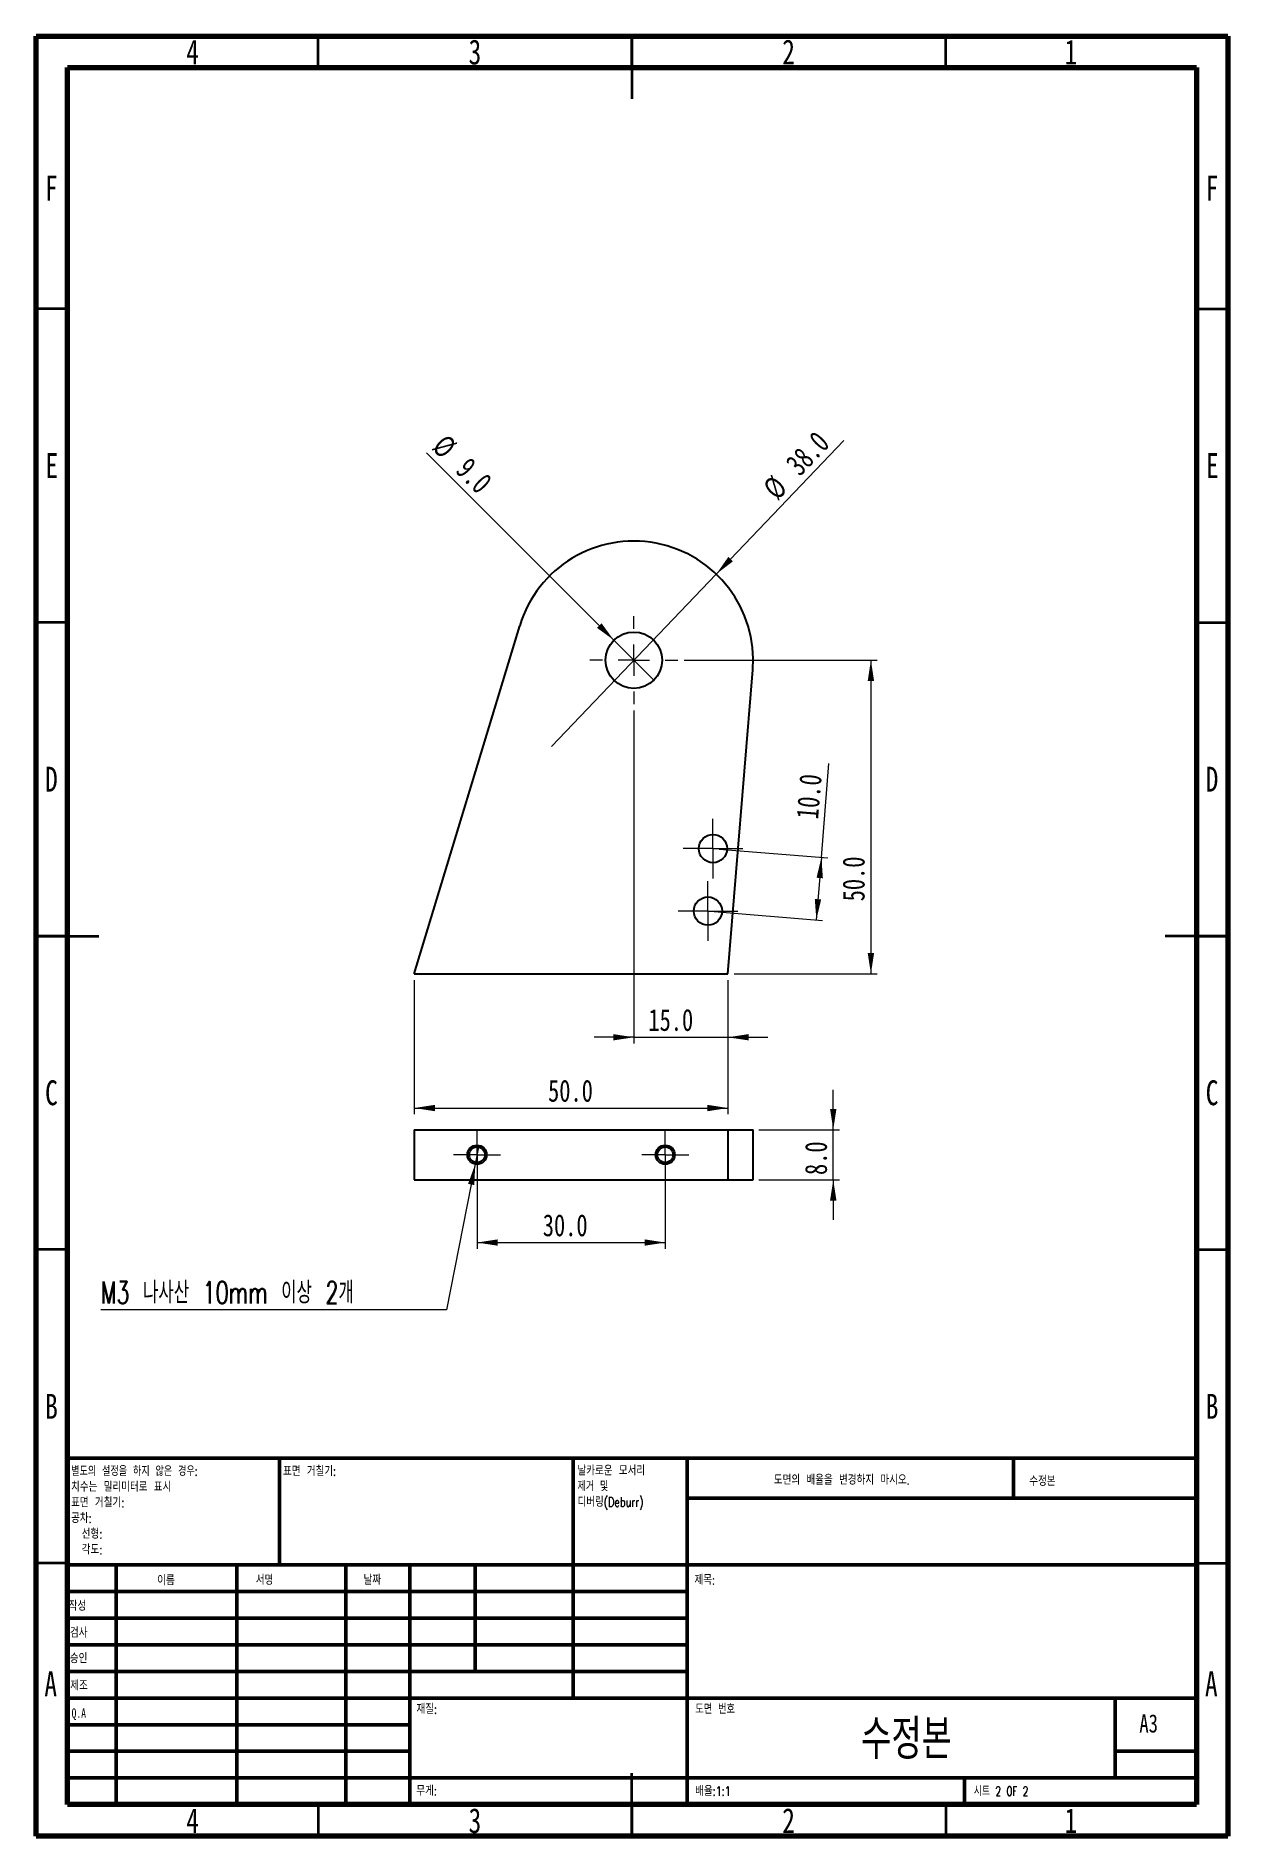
# Paper-space layout '시트2' of a CAD drawing. Header units: millimetres. Extents: x 15 to 205, y 5 to 292.
import ezdxf

# ---------------------------------------------------------------- set-up
doc = ezdxf.new("R2010")
doc.units = ezdxf.units.MM
doc.styles.add('SLDTEXTSTYLE0', font='TXT', dxfattribs={"width": 0.75})
doc.styles.add('SLDTEXTSTYLE1', font='TXT', dxfattribs={"width": 0.75, "bigfont": 'bigfont'})
doc.styles.add('SLDTEXTSTYLE2', font='TXT', dxfattribs={"width": 0.691176, "bigfont": 'bigfont'})
doc.styles.add('SLDTEXTSTYLE3', font='TXT', dxfattribs={"width": 0.6875, "bigfont": 'bigfont'})
doc.styles.add('SLDTEXTSTYLE4', font='TXT', dxfattribs={"width": 0.7, "bigfont": 'bigfont'})
doc.styles.add('SLDTEXTSTYLE5', font='TXT', dxfattribs={"width": 0.666667, "bigfont": 'bigfont'})
doc.dimstyles.new('SLDDIMSTYLE0', dxfattribs={"dimtxt": 3.5, "dimasz": 3.302, "dimexe": 0, "dimexo": 0.0625, "dimgap": 0.875, "dimtad": 1, "dimdec": 1, "dimrnd": 1e-09, "dimzin": 4, "dimdsep": 46, "dimtxsty": 'SLDTEXTSTYLE0', "dimblk1": 'NONE', "dimsah": 1, "dimcen": 0, "dimadec": 0, "dimazin": 1, "dimtfac": 1, "dimtdec": 1, "dimtmove": 0, "dimatfit": 3, "dimldrblk": 'NONE', "dimfxl": 0, "dimfrac": 2, "dimtolj": 1, "dimtzin": 12, "dimarcsym": 0})
doc.dimstyles.new('SLDDIMSTYLE1', dxfattribs={"dimtxt": 3.5, "dimasz": 3.302, "dimexe": 0, "dimexo": 0.0625, "dimgap": 0.875, "dimtad": 1, "dimdec": 1, "dimrnd": 1e-09, "dimzin": 4, "dimdsep": 46, "dimtxsty": 'SLDTEXTSTYLE0', "dimsah": 1, "dimcen": 0.09, "dimadec": 0, "dimazin": 1, "dimtfac": 1, "dimtdec": 1, "dimtofl": 0, "dimtmove": 0, "dimatfit": 3, "dimfxl": 0, "dimfrac": 2, "dimtolj": 1, "dimtzin": 12, "dimarcsym": 0})
doc.dimstyles.new('SLDDIMSTYLE2', dxfattribs={"dimtxt": 3.5, "dimasz": 3.302, "dimexe": 0, "dimexo": 0.0625, "dimgap": 0.875, "dimtad": 1, "dimdec": 1, "dimrnd": 1e-09, "dimzin": 4, "dimdsep": 46, "dimtxsty": 'SLDTEXTSTYLE0', "dimsah": 1, "dimcen": 0.09, "dimadec": 0, "dimazin": 1, "dimtfac": 1, "dimtdec": 1, "dimtmove": 0, "dimatfit": 0, "dimfxl": 0, "dimfrac": 2, "dimtolj": 1, "dimtzin": 12, "dimarcsym": 0})
doc.dimstyles.new('SLDDIMSTYLE4', dxfattribs={"dimtxt": 3.5, "dimasz": 3.302, "dimexe": 0, "dimexo": 0.0625, "dimgap": 0.875, "dimtad": 1, "dimdec": 1, "dimrnd": 1e-09, "dimzin": 4, "dimdsep": 46, "dimtxsty": 'SLDTEXTSTYLE0', "dimblk1": 'NONE', "dimsah": 1, "dimcen": 0, "dimadec": 0, "dimazin": 1, "dimtfac": 1, "dimtdec": 1, "dimtmove": 0, "dimatfit": 3, "dimldrblk": 'NONE', "dimfxl": 0, "dimfrac": 2, "dimtolj": 1, "dimtzin": 12, "dimarcsym": 0})

# ---------------------------------------------------------------- blocks, each defined once
blk = doc.blocks.new('SW_NOTE_0_2')
at = {"color": 0, "linetype": 'Continuous', "lineweight": 0, "char_height": 1.5, "attachment_point": 1}
for s, insert, style in [('별도의 설정을 하지 않은 경우:', (0, 1.93), 'SLDTEXTSTYLE2'), ('치수는 밀리미터로 표시', (0, -0.57), 'SLDTEXTSTYLE1'), ('표면 거칠기:', (0, -3.07), 'SLDTEXTSTYLE1'), ('공차:', (0, -5.57), 'SLDTEXTSTYLE1'), ('선형:', (1.69, -8.07), 'SLDTEXTSTYLE1'), ('각도:', (1.69, -10.57), 'SLDTEXTSTYLE1')]:
    blk.add_mtext(s, dxfattribs=dict(at, insert=insert, style=style))
blk = doc.blocks.new('SW_NOTE_0_3')
at = {"color": 0, "linetype": 'Continuous', "lineweight": 0, "char_height": 1.5, "attachment_point": 1}
for s, insert, style in [('날카로운 모서리', (0, 1.93), 'SLDTEXTSTYLE1'), ('제거 및', (0, -0.57), 'SLDTEXTSTYLE3'), ('디버링(Deburr)', (0, -3.07), 'SLDTEXTSTYLE1')]:
    blk.add_mtext(s, dxfattribs=dict(at, insert=insert, style=style))
blk = doc.blocks.new('_D_8')
at = {"color": 7, "linetype": 'Continuous', "lineweight": 0}
for q in [(143.78, 227.48), (97.17, 178.74)]:
    blk.add_line((123.44, 206.21), q, dxfattribs=at)
at = {"color": 7, "linetype": 'Continuous', "lineweight": 18}
blk.add_solid([(123.44, 206.21), (126.09, 208.24), (125.35, 208.94)], dxfattribs=at)
at = {"color": 7, "linetype": 'Continuous', "lineweight": 18, "char_height": 3.5, "attachment_point": 1, "rotation": 46.279, "style": 'SLDTEXTSTYLE0'}
for s, insert in [('38.0', (134.23, 224.09)), ('%%c', (130.62, 220.24))]:
    blk.add_mtext(s, dxfattribs=dict(at, insert=insert))
blk = doc.blocks.new('_None')
blk = doc.blocks.new('_D_9')
at = {"color": 7, "linetype": 'Continuous', "lineweight": 0}
for p, q in [((75.3, 141.47), (75.3, 120.07)), ((125.3, 141.47), (125.3, 120.07)), ((75.3, 121.07), (125.3, 121.07))]:
    blk.add_line(p, q, dxfattribs=at)
at = {"color": 7, "linetype": 'Continuous', "lineweight": 18}
for points in [[(75.3, 121.07), (78.61, 120.56), (78.61, 121.58)], [(125.3, 121.07), (122, 121.58), (122, 120.56)]]:
    blk.add_solid(points, dxfattribs=at)
at = {"color": 7, "linetype": 'Continuous', "lineweight": 18, "insert": (96.62, 125.58), "char_height": 3.5, "attachment_point": 1, "style": 'SLDTEXTSTYLE0'}
blk.add_mtext('50.0', dxfattribs=at)
blk = doc.blocks.new('_D_10')
at = {"color": 7, "linetype": 'Continuous', "lineweight": 0}
for p, q in [((118.3, 192.47), (149.08, 192.47)), ((148.08, 192.47), (148.08, 142.47)), ((126.3, 142.47), (149.08, 142.47))]:
    blk.add_line(p, q, dxfattribs=at)
at = {"color": 7, "linetype": 'Continuous', "lineweight": 18}
for points in [[(148.08, 192.47), (147.57, 189.17), (148.59, 189.17)], [(148.08, 142.47), (148.59, 145.78), (147.57, 145.78)]]:
    blk.add_solid(points, dxfattribs=at)
at = {"color": 7, "linetype": 'Continuous', "lineweight": 18, "insert": (143.57, 154.03), "char_height": 3.5, "attachment_point": 1, "rotation": 90, "style": 'SLDTEXTSTYLE0'}
blk.add_mtext('50.0', dxfattribs=at)
blk = doc.blocks.new('_D_11')
at = {"color": 7, "linetype": 'Continuous', "lineweight": 0}
for p, q in [((110.3, 184.47), (110.3, 131.35)), ((125.3, 141.47), (125.3, 131.35)), ((110.3, 132.35), (103.95, 132.35)), ((110.3, 132.35), (125.3, 132.35)), ((125.3, 132.35), (131.65, 132.35))]:
    blk.add_line(p, q, dxfattribs=at)
at = {"color": 7, "linetype": 'Continuous', "lineweight": 18}
for points in [[(110.3, 132.35), (107, 132.86), (107, 131.85)], [(125.3, 132.35), (128.61, 131.85), (128.61, 132.86)]]:
    blk.add_solid(points, dxfattribs=at)
at = {"color": 7, "linetype": 'Continuous', "lineweight": 18, "insert": (112.61, 136.87), "char_height": 3.5, "attachment_point": 1, "style": 'SLDTEXTSTYLE0'}
blk.add_mtext('15.0', dxfattribs=at)
blk = doc.blocks.new('_D_12')
at = {"color": 7, "linetype": 'Continuous', "lineweight": 0}
for p, q in [((140.19, 161.04), (141.4, 175.98)), ((123.91, 162.36), (141.19, 160.96)), ((140.19, 161.04), (139.38, 151.07)), ((123.1, 152.39), (140.38, 150.99))]:
    blk.add_line(p, q, dxfattribs=at)
at = {"color": 7, "linetype": 'Continuous', "lineweight": 18}
for points in [[(140.19, 161.04), (139.42, 157.79), (140.43, 157.71)], [(139.38, 151.07), (140.15, 154.32), (139.14, 154.4)]]:
    blk.add_solid(points, dxfattribs=at)
at = {"color": 7, "linetype": 'Continuous', "lineweight": 18, "insert": (136.17, 167.32), "char_height": 3.5, "attachment_point": 1, "rotation": 85.3548, "style": 'SLDTEXTSTYLE0'}
blk.add_mtext('10.0', dxfattribs=at)
blk = doc.blocks.new('_D_13')
at = {"color": 7, "linetype": 'Continuous', "lineweight": 0}
for q in [(77.22, 225.56), (113.49, 189.29)]:
    blk.add_line((107.12, 195.66), q, dxfattribs=at)
at = {"color": 7, "linetype": 'Continuous', "lineweight": 18}
blk.add_solid([(107.12, 195.66), (105.15, 198.35), (104.43, 197.63)], dxfattribs=at)
at = {"color": 7, "linetype": 'Continuous', "lineweight": 18, "char_height": 3.5, "attachment_point": 1, "rotation": 315, "style": 'SLDTEXTSTYLE0'}
for s, insert in [('%%c', (80.41, 228.74)), ('9.0', (84.18, 225.05))]:
    blk.add_mtext(s, dxfattribs=dict(at, insert=insert))
blk = doc.blocks.new('SW_CENTERMARKSYMBOL_5')
at = {"color": 0, "linetype": 'Continuous', "lineweight": 18}
for p, q in [((0, 5), (0, 7)), ((-5, 0), (-7, 0)), ((0, 0), (-2.5, 0)), ((0, 0), (0, 2.5)), ((0, 0), (0, -2.5)), ((0, 0), (2.5, 0)), ((5, 0), (7, 0)), ((0, -5), (0, -7))]:
    blk.add_line(p, q, dxfattribs=at)
blk = doc.blocks.new('SW_CENTERMARKSYMBOL_6')
at = {"color": 0, "linetype": 'Continuous', "lineweight": 18}
for p, q in [((0, 2.5), (0, 4.75)), ((-2.5, 0), (-4.75, 0)), ((0, 0), (-2.5, 0)), ((0, 0), (0, 2.5)), ((0, 0), (0, -2.5)), ((0, 0), (2.5, 0)), ((2.5, 0), (4.75, 0)), ((0, -2.5), (0, -4.75))]:
    blk.add_line(p, q, dxfattribs=at)
blk = doc.blocks.new('SW_CENTERMARKSYMBOL_7')
at = {"color": 0, "linetype": 'Continuous', "lineweight": 18}
for p, q in [((0, 2.5), (0, 4.75)), ((-2.5, 0), (-4.75, 0)), ((0, 0), (-2.5, 0)), ((0, 0), (0, 2.5)), ((0, 0), (0, -2.5)), ((0, 0), (2.5, 0)), ((2.5, 0), (4.75, 0)), ((0, -2.5), (0, -4.75))]:
    blk.add_line(p, q, dxfattribs=at)
blk = doc.blocks.new('_D_14')
at = {"color": 7, "linetype": 'Continuous', "lineweight": 0}
for p, q in [((142.08, 117.62), (142.08, 123.97)), ((130.24, 117.62), (143.08, 117.62)), ((142.08, 109.62), (142.08, 117.62)), ((130.24, 109.62), (143.08, 109.62)), ((142.08, 109.62), (142.08, 103.27))]:
    blk.add_line(p, q, dxfattribs=at)
at = {"color": 7, "linetype": 'Continuous', "lineweight": 18}
for points in [[(142.08, 117.62), (142.59, 120.93), (141.57, 120.93)], [(142.08, 109.62), (141.57, 106.32), (142.59, 106.32)]]:
    blk.add_solid(points, dxfattribs=at)
at = {"color": 7, "linetype": 'Continuous', "lineweight": 18, "insert": (137.57, 110.39), "char_height": 3.5, "attachment_point": 1, "rotation": 90, "style": 'SLDTEXTSTYLE0'}
blk.add_mtext('8.0', dxfattribs=at)
blk = doc.blocks.new('_D_15')
at = {"color": 7, "linetype": 'Continuous', "lineweight": 0}
for p, q in [((85.3, 112.62), (85.3, 98.62)), ((115.3, 112.62), (115.3, 98.62)), ((85.3, 99.62), (115.3, 99.62))]:
    blk.add_line(p, q, dxfattribs=at)
at = {"color": 7, "linetype": 'Continuous', "lineweight": 18}
for points in [[(85.3, 99.62), (88.61, 99.12), (88.61, 100.13)], [(115.3, 99.62), (112, 100.13), (112, 99.12)]]:
    blk.add_solid(points, dxfattribs=at)
at = {"color": 7, "linetype": 'Continuous', "lineweight": 18, "insert": (95.78, 104.13), "char_height": 3.5, "attachment_point": 1, "style": 'SLDTEXTSTYLE0'}
blk.add_mtext('30.0', dxfattribs=at)
blk = doc.blocks.new('SW_RADIAL_DIMENSION_1')
at = {"color": 0, "linetype": 'Continuous', "lineweight": 0}
for p, q in [((60.26, 26.23), (59.67, 23.23)), ((59.67, 23.23), (55.11, 0)), ((55.11, 0), (0, 0))]:
    blk.add_line(p, q, dxfattribs=at)
at = {"color": 0, "linetype": 'Continuous', "lineweight": 18}
blk.add_solid([(59.67, 23.23), (58.53, 20.09), (59.53, 19.89)], dxfattribs=at)
at = {"color": 0, "linetype": 'Continuous', "lineweight": 18, "insert": (0, 4.51), "char_height": 3.5, "attachment_point": 1, "style": 'SLDTEXTSTYLE2'}
blk.add_mtext('M3 나사산 10mm 이상 2개', dxfattribs=at)
blk = doc.blocks.new('SW_CENTERMARKSYMBOL_8')
at = {"color": 0, "linetype": 'Continuous', "lineweight": 18}
for p, q in [((0, 2.5), (0, 3.75)), ((-2.5, 0), (-3.75, 0)), ((0, 0), (-2.5, 0)), ((0, 0), (0, 2.5)), ((0, 0), (0, -2.5)), ((0, 0), (2.5, 0)), ((2.5, 0), (3.75, 0)), ((0, -2.5), (0, -3.75))]:
    blk.add_line(p, q, dxfattribs=at)
blk = doc.blocks.new('SW_CENTERMARKSYMBOL_9')
at = {"color": 0, "linetype": 'Continuous', "lineweight": 18}
for p, q in [((0, 2.5), (0, 3.75)), ((-2.5, 0), (-3.75, 0)), ((0, 0), (-2.5, 0)), ((0, 0), (0, 2.5)), ((0, 0), (0, -2.5)), ((0, 0), (2.5, 0)), ((2.5, 0), (3.75, 0)), ((0, -2.5), (0, -3.75))]:
    blk.add_line(p, q, dxfattribs=at)

psp = doc.layouts.new('시트2')

# ---------------------------------------------------------------- linework, layer by layer
at = {"color": 7, "linetype": 'Continuous', "lineweight": 70}
for p, q in [((15, 5), (15, 292)), ((15, 292), (205, 292)), ((205, 292), (205, 5)), ((20, 10), (20, 287)), ((20, 287), (200, 287)), ((200, 287), (200, 10)), ((200, 10), (20, 10)), ((205, 5), (15, 5))]:
    psp.add_line(p, q, dxfattribs=at)
at = {"color": 7, "linetype": 'Continuous', "lineweight": 35}
for p, q in [((60, 287), (60, 292)), ((110, 292), (110, 282)), ((110, 287), (110, 292)), ((160, 287), (160, 292)), ((20, 248.5), (15, 248.5)), ((200, 248.5), (205, 248.5)), ((20, 198.5), (15, 198.5)), ((200, 198.5), (205, 198.5)), ((15, 148.5), (25, 148.5)), ((20, 148.5), (15, 148.5)), ((205, 148.5), (195, 148.5)), ((200, 148.5), (205, 148.5)), ((20, 98.5), (15, 98.5)), ((200, 98.5), (205, 98.5)), ((20, 48.5), (15, 48.5)), ((200, 48.5), (205, 48.5)), ((110, 5), (110, 15)), ((60, 10), (60, 5)), ((110, 10), (110, 5)), ((160, 10), (160, 5))]:
    psp.add_line(p, q, dxfattribs=at)
at = {"color": 7, "linetype": 'Continuous', "lineweight": 25}
for p, q in [((75.3, 142.47), (92.12, 197.98)), ((125.3, 142.47), (129.24, 190.94)), ((75.3, 142.47), (125.3, 142.47)), ((75.3, 117.62), (75.3, 109.62)), ((75.3, 117.62), (125.3, 117.62)), ((125.3, 117.62), (125.3, 109.62)), ((125.3, 117.62), (129.24, 117.62)), ((129.24, 117.62), (129.24, 109.62)), ((129.24, 117.62), (129.3, 117.62)), ((129.3, 109.62), (129.3, 117.62)), ((75.3, 109.62), (125.3, 109.62)), ((125.3, 109.62), (129.24, 109.62)), ((129.24, 109.62), (129.3, 109.62))]:
    psp.add_line(p, q, dxfattribs=at)
at = {"color": 7, "linetype": 'Continuous', "lineweight": 50}
for p, q in [((20, 65.25), (200, 65.25)), ((20, 65.25), (20, 10)), ((53.8, 48.25), (53.8, 65.25)), ((100.6, 65.25), (100.6, 27)), ((118.8, 65.25), (118.8, 10)), ((170.8, 58.88), (170.8, 65.25)), ((200, 58.88), (118.8, 58.88)), ((200, 48.25), (20, 48.25)), ((27.8, 48.25), (27.8, 10)), ((46.99, 48.25), (46.99, 10)), ((64.4, 48.25), (64.4, 10)), ((74.6, 10), (74.6, 48.25)), ((85, 31.25), (85, 48.25)), ((118.8, 44), (20, 44)), ((118.8, 39.75), (20, 39.75)), ((118.8, 35.5), (20, 35.5)), ((118.8, 31.25), (20, 31.25)), ((74.6, 27), (20, 27)), ((74.6, 27), (200, 27)), ((187, 14.25), (187, 27)), ((74.6, 22.75), (20, 22.75)), ((74.6, 18.5), (20, 18.5)), ((200, 18.5), (187, 18.5)), ((20, 14.25), (200, 14.25)), ((163, 10), (163, 14.25))]:
    psp.add_line(p, q, dxfattribs=at)
at = {"color": 7, "linetype": 'Continuous', "lineweight": 25}
for centre, radius in [((110.3, 192.47), 4.5), ((122.91, 162.44), 2.25), ((122.1, 152.47), 2.25), ((85.3, 113.62), 1.53), ((85.3, 113.62), 1.25), ((115.3, 113.62), 1.53), ((115.3, 113.62), 1.25)]:
    psp.add_circle(centre, radius, dxfattribs=at)
psp.add_arc((110.3, 192.47), 19, 355.3548, 163.1461, dxfattribs=at)
at = {"color": 7, "linetype": 'Continuous', "lineweight": 18}
for centre in [(85.3, 113.62), (115.3, 113.62)]:
    psp.add_arc(centre, 1.5, 255, 195, dxfattribs=at)

# ---------------------------------------------------------------- block references
at = {"color": 7, "linetype": 'Continuous', "lineweight": 0}
for name, p in [('SW_CENTERMARKSYMBOL_5', (110.3, 192.47)), ('SW_CENTERMARKSYMBOL_6', (122.91, 162.44)), ('SW_CENTERMARKSYMBOL_7', (122.1, 152.47)), ('SW_CENTERMARKSYMBOL_9', (85.3, 113.62)), ('SW_CENTERMARKSYMBOL_8', (115.3, 113.62)), ('SW_NOTE_0_2', (20.59, 61.99)), ('SW_NOTE_0_3', (101.31, 62.07))]:
    psp.add_blockref(name, p, dxfattribs=at)
at = {"color": 7, "linetype": 'Continuous', "lineweight": 18}
psp.add_blockref('SW_RADIAL_DIMENSION_1', (25.34, 88.89), dxfattribs=at)

# ---------------------------------------------------------------- texts
at = {"color": 7, "linetype": 'Continuous', "lineweight": 0}
for s, insert, char_height, attachment_point, style in [('4', (39.96, 291.44), 3.97, 2, 'SLDTEXTSTYLE0'), ('3', (84.96, 291.44), 3.97, 2, 'SLDTEXTSTYLE0'), ('2', (134.96, 291.44), 3.97, 2, 'SLDTEXTSTYLE0'), ('1', (179.96, 291.44), 3.97, 2, 'SLDTEXTSTYLE0'), ('F', (17.46, 269.74), 3.97, 2, 'SLDTEXTSTYLE0'), ('F', (202.46, 269.74), 3.97, 2, 'SLDTEXTSTYLE0'), ('E', (17.51, 225.49), 3.97, 2, 'SLDTEXTSTYLE0'), ('E', (202.51, 225.49), 3.97, 2, 'SLDTEXTSTYLE0'), ('D', (17.45, 175.49), 3.97, 2, 'SLDTEXTSTYLE0'), ('D', (202.45, 175.49), 3.97, 2, 'SLDTEXTSTYLE0'), ('C', (17.46, 125.49), 3.97, 2, 'SLDTEXTSTYLE0'), ('C', (202.46, 125.49), 3.97, 2, 'SLDTEXTSTYLE0'), ('B', (17.47, 75.49), 3.97, 2, 'SLDTEXTSTYLE0'), ('B', (202.47, 75.49), 3.97, 2, 'SLDTEXTSTYLE0'), ('표면 거칠기:', (54.37, 63.92), 1.5, 1, 'SLDTEXTSTYLE1'), ('도면의 배율을 변경하지 마시오.', (132.61, 62.53), 1.5, 1, 'SLDTEXTSTYLE1'), ('수정본', (173.33, 62.33), 1.5, 1, 'SLDTEXTSTYLE1'), ('이름', (34.32, 46.5), 1.5, 1, 'SLDTEXTSTYLE1'), ('서명', (50.03, 46.56), 1.5, 1, 'SLDTEXTSTYLE1'), ('날짜', (67.21, 46.58), 1.5, 1, 'SLDTEXTSTYLE1'), ('제목:', (119.96, 46.58), 1.5, 1, 'SLDTEXTSTYLE1'), ('작성', (20.21, 42.43), 1.5, 1, 'SLDTEXTSTYLE1'), ('검사', (20.41, 38.15), 1.5, 1, 'SLDTEXTSTYLE1'), ('승인', (20.4, 34.06), 1.5, 1, 'SLDTEXTSTYLE1'), ('A', (17.34, 31.24), 3.97, 2, 'SLDTEXTSTYLE0'), ('제조', (20.46, 29.73), 1.5, 1, 'SLDTEXTSTYLE1'), ('A', (202.34, 31.24), 3.97, 2, 'SLDTEXTSTYLE0'), ('재질:', (75.65, 25.99), 1.5, 1, 'SLDTEXTSTYLE1'), ('도면 번호', (120.07, 25.99), 1.5, 1, 'SLDTEXTSTYLE4'), ('Q.A', (20.67, 25.35), 1.5, 1, 'SLDTEXTSTYLE0'), ('수정본', (153.76, 23.61), 6.35, 2, 'SLDTEXTSTYLE1'), ('A3', (190.87, 24.41), 2.91, 1, 'SLDTEXTSTYLE0'), ('무게:', (75.62, 12.95), 1.499, 1, 'SLDTEXTSTYLE1'), ('배율:1:1', (120.07, 12.9), 1.5, 1, 'SLDTEXTSTYLE1'), ('시트 2 OF 2', (164.48, 12.9), 1.5, 1, 'SLDTEXTSTYLE5'), ('4', (39.96, 9.44), 3.97, 2, 'SLDTEXTSTYLE0'), ('3', (84.96, 9.44), 3.97, 2, 'SLDTEXTSTYLE0'), ('2', (134.96, 9.44), 3.97, 2, 'SLDTEXTSTYLE0'), ('1', (179.96, 9.44), 3.97, 2, 'SLDTEXTSTYLE0')]:
    psp.add_mtext(s, dxfattribs=dict(at, insert=insert, char_height=char_height, attachment_point=attachment_point, style=style))

# ---------------------------------------------------------------- dimensions: what is measured, and where the dimension line sits
at = {"color": 7, "linetype": 'Continuous', "lineweight": 18}
for p1, p2, dimstyle, picture, middle in [((97.17, 178.74), (123.44, 206.21), 'SLDDIMSTYLE0', '_D_8', (138.9, 222.37)), ((113.49, 189.29), (107.12, 195.66), 'SLDDIMSTYLE4', '_D_13', (81.3, 221.47))]:
    dim = psp.add_diameter_dim_2p(p1=p1, p2=p2, dimstyle=dimstyle, dxfattribs=at)
    dim.commit()
    dim.dimension.update_dxf_attribs({"geometry": picture, "text_midpoint": middle, "dimtype": 163})
for base, p1, p2, dimstyle, picture, middle in [((125.3, 135.13), (110.3, 192.47), (125.3, 142.47), 'SLDDIMSTYLE2', '_D_11', (117.13, 135.13)), ((125.3, 123.85), (75.3, 142.47), (125.3, 142.47), 'SLDDIMSTYLE1', '_D_9', (101.14, 123.85)), ((115.3, 99.62), (85.3, 113.62), (115.3, 113.62), 'SLDDIMSTYLE1', '_D_15', (100.3, 99.62))]:
    dim = psp.add_linear_dim(base=base, p1=p1, p2=p2, dimstyle=dimstyle, dxfattribs=at)
    dim.commit()
    dim.dimension.update_dxf_attribs({"geometry": picture, "text_midpoint": middle, "dimtype": 160})
for base, p1, p2, angle, dimstyle, picture, middle in [((145.3, 142.47), (110.3, 192.47), (125.3, 142.47), 90, 'SLDDIMSTYLE1', '_D_10', (145.3, 158.56)), ((139.38, 151.07), (122.91, 162.44), (122.1, 152.47), 85.3548, 'SLDDIMSTYLE1', '_D_12', (141.04, 171.47)), ((139.3, 117.62), (129.24, 109.62), (129.24, 117.62), 90, 'SLDDIMSTYLE2', '_D_14', (139.3, 113.62))]:
    dim = psp.add_linear_dim(base=base, p1=p1, p2=p2, angle=angle, dimstyle=dimstyle, dxfattribs=at)
    dim.commit()
    dim.dimension.update_dxf_attribs({"geometry": picture, "text_midpoint": middle, "dimtype": 160})

doc.saveas('drawing.dxf')
